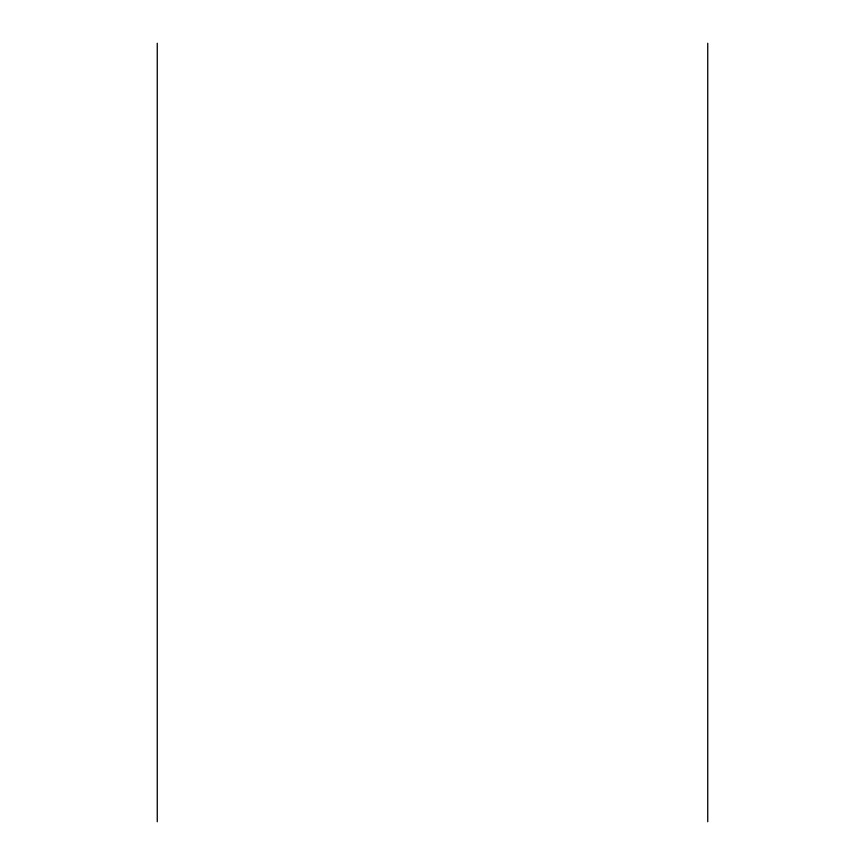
<?xml version="1.0" encoding="UTF-8"?>
<svg xmlns="http://www.w3.org/2000/svg" width="865" height="865" viewBox="0 0 865 865"><rect width="100%" height="100%" fill="white"/><g stroke="black" fill="none" stroke-linecap="round" stroke-linejoin="round"><path stroke-width="1.3" d="M707.743 43.25L707.743 821.75M157.257 43.25L157.257 821.75"/></g></svg>
